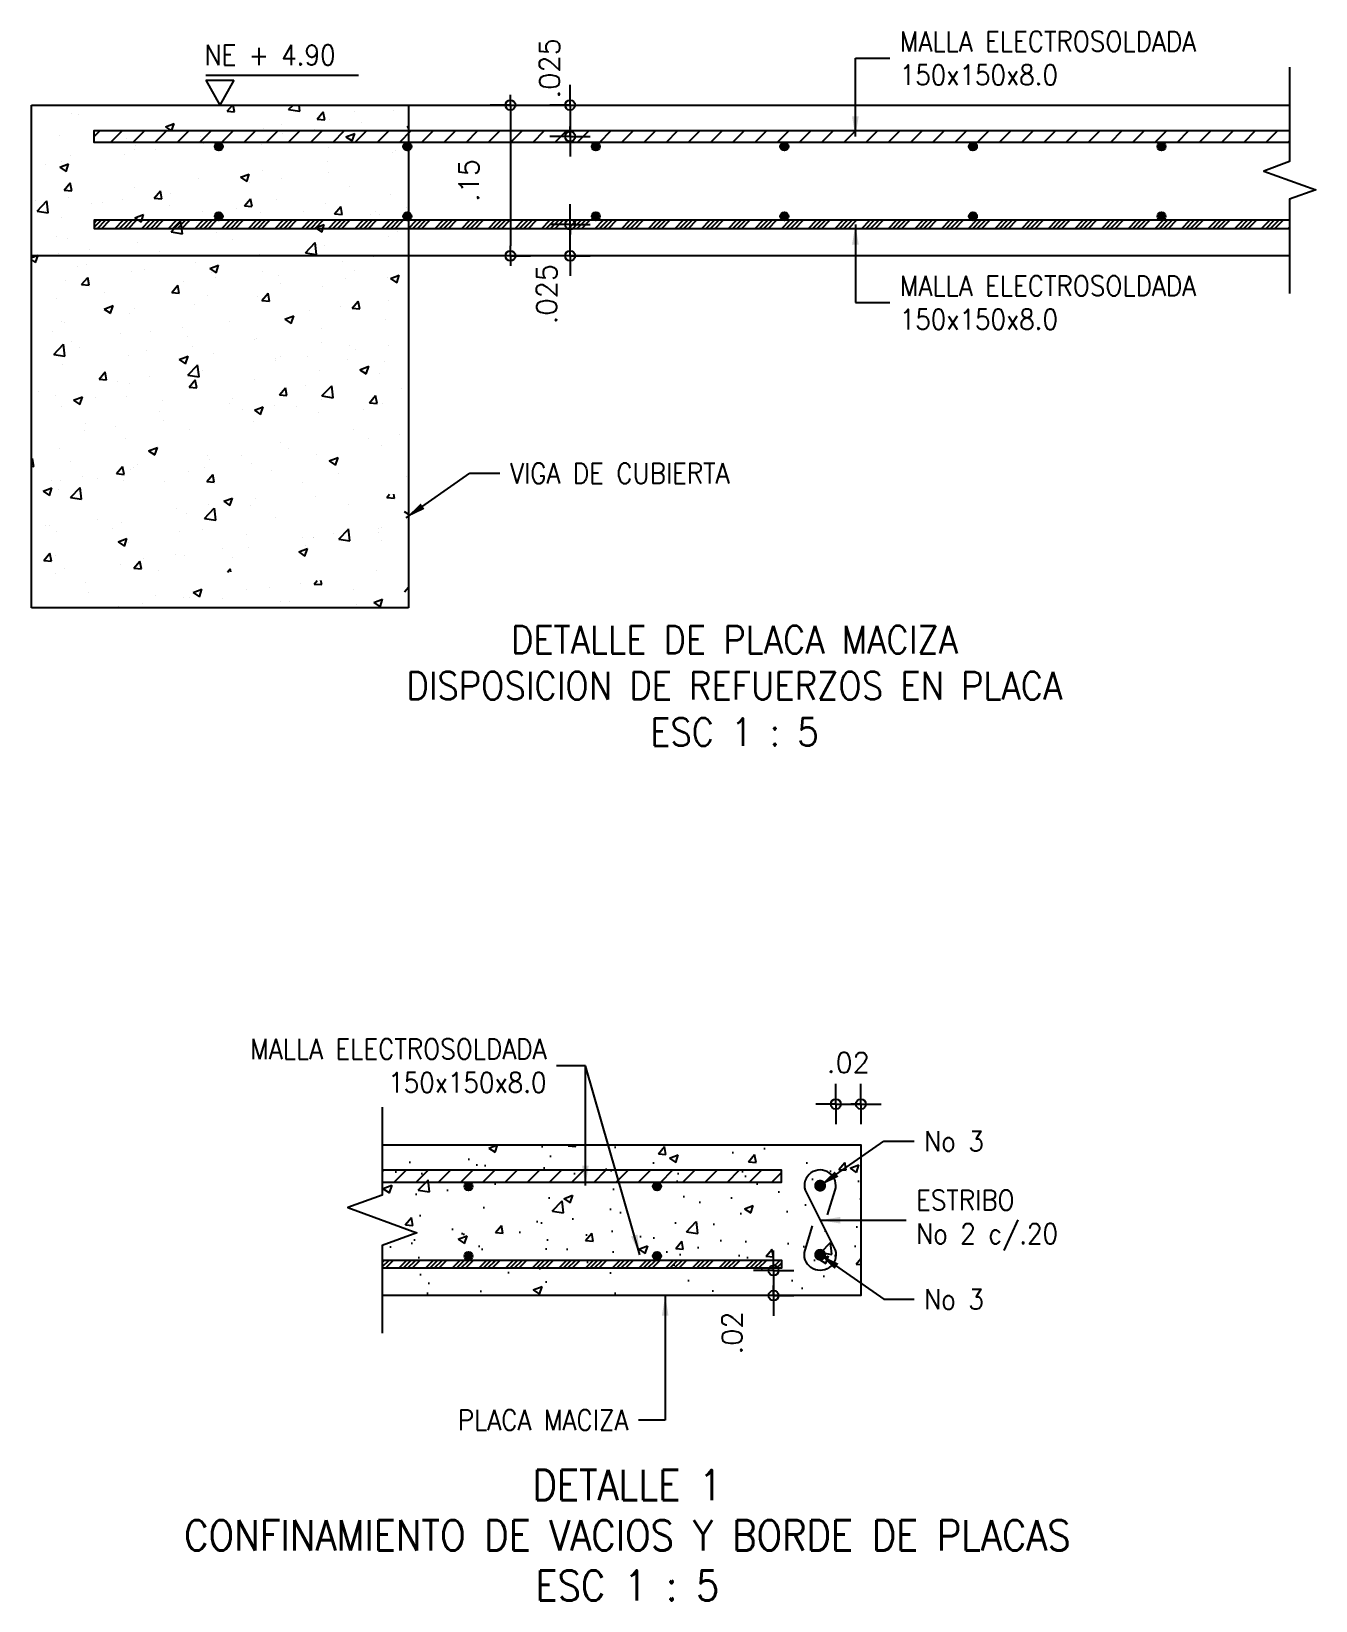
# Model space of a CAD drawing. Header units: feet. Extents: x -398 to 164, y -304 to 319.
# Drawn here: x -241.767 to -240.746, y -159.073 to -157.825 of the extents above; entities that cross this region are included whole.
import ezdxf

# ---------------------------------------------------------------- set-up
doc = ezdxf.new("R2010")
doc.units = ezdxf.units.FT
doc.header["$MEASUREMENT"] = 0
doc.layers.get('DEFPOINTS').update_dxf_attribs({"lineweight": 0})
for name, color, linetype in [('ACERO-2', 11, 'Continuous'), ('ACERO-3', 4, 'Continuous'), ('ACERO-4', 2, 'Continuous'), ('DIM', 7, 'Continuous'), ('ESTR', 7, 'Continuous'), ('FLECHAS', 7, 'Continuous'), ('HATCH', 9, 'Continuous'), ('PLACA', 3, 'Continuous'), ('PROV', 4, 'Continuous'), ('TEXTO', 7, 'Continuous')]:
    doc.layers.add(name, color=color, linetype=linetype)
doc.layers.add('TX', color=60, linetype='Continuous', lineweight=0)
doc.styles.add('D010N', font='romans.shx', dxfattribs={"height": 0.016})
doc.styles.add('ROMANS', font='romans.shx', dxfattribs={"width": 0.9})
doc.styles.add('SETEYCO', font='ROMANS.shx', dxfattribs={"width": 0.9, "height": 0.24})
doc.dimstyles.new('D010', dxfattribs={"dimtxt": 0.15, "dimasz": 0.008, "dimexe": 0, "dimexo": 0, "dimgap": 0.025, "dimtad": 1, "dimzin": 4, "dimdsep": 46, "dimtxsty": 'D010N', "dimblk1": 'DIMBLK', "dimblk2": 'DIMBLK', "dimsah": 1, "dimcen": 0.09, "dimse1": 1, "dimse2": 1, "dimclrd": 9, "dimclre": 256, "dimclrt": 256, "dimadec": 0, "dimazin": 0, "dimtfac": 6, "dimtix": 1, "dimtmove": 2, "dimatfit": 3, "dimfxl": 1, "dimtvp": 0.466667, "dimtolj": 1, "dimtzin": 4, "dimarcsym": 0})
doc.dimstyles.new('D010$7', dxfattribs={"dimtxt": 0.016, "dimasz": 0.016, "dimexe": 0, "dimexo": 0, "dimgap": 0.025, "dimtad": 1, "dimzin": 4, "dimdsep": 46, "dimtxsty": 'D010N', "dimblk1": 'DIMBLK', "dimblk2": 'DIMBLK', "dimsah": 1, "dimcen": 0.09, "dimse1": 1, "dimse2": 1, "dimclrd": 9, "dimclre": 256, "dimclrt": 256, "dimadec": 0, "dimazin": 0, "dimtfac": 6, "dimtix": 1, "dimtmove": 2, "dimatfit": 3, "dimfxl": 1, "dimtvp": 0.466667, "dimtolj": 1, "dimtzin": 4, "dimarcsym": 0})

# ---------------------------------------------------------------- blocks, each defined once
blk = doc.blocks.new('DIMBLK')
for q in [(0, 2.003), (0, -2.003), (-1, 0), (1, 0)]:
    blk.add_line((0, 0), q)
blk.add_circle((0, 0), 0.5)
blk = doc.blocks.new('*D224')
at = {"layer": 'DEFPOINTS', "color": 0, "transparency": 16777216}
for p in [(-241.4673, -157.8833), (-241.7173, -157.9083), (-241.3387, -157.9083)]:
    blk.add_point(p, dxfattribs=at)
at = {"layer": 'DIM', "color": 9, "lineweight": -2, "transparency": 16777216}
for p, q in [((-241.3387, -157.8753), (-241.3387, -157.8673)), ((-241.3387, -157.8833), (-241.3387, -157.9083)), ((-241.3387, -157.9163), (-241.3387, -157.9243))]:
    blk.add_line(p, q, dxfattribs=at)
at = {"layer": 'DIM', "color": 9, "lineweight": -2, "transparency": 16777216, "xscale": 0.008, "yscale": 0.008, "zscale": 0.008}
for p, rotation in [((-241.3387, -157.8833), 270), ((-241.3387, -157.9083), 90)]:
    blk.add_blockref('DIMBLK', p, dxfattribs=dict(at, rotation=rotation))
at = {"layer": 'DIM', "transparency": 16777216, "insert": (-241.355, -157.8541), "char_height": 0.016, "attachment_point": 5, "rotation": 90, "style": 'D010N'}
blk.add_mtext('\\A1;.025', dxfattribs=at)
blk = doc.blocks.new('*D225')
at = {"layer": 'DEFPOINTS', "color": 0, "transparency": 16777216}
for p in [(-241.7173, -157.9783), (-241.3387, -157.9783), (-241.7173, -158.0033)]:
    blk.add_point(p, dxfattribs=at)
at = {"layer": 'DIM', "color": 9, "lineweight": -2, "transparency": 16777216}
for p, q in [((-241.3387, -157.9703), (-241.3387, -157.9623)), ((-241.3387, -158.0033), (-241.3387, -157.9783)), ((-241.3387, -158.0113), (-241.3387, -158.0193))]:
    blk.add_line(p, q, dxfattribs=at)
at = {"layer": 'DIM', "color": 9, "lineweight": -2, "transparency": 16777216, "xscale": 0.008, "yscale": 0.008, "zscale": 0.008}
for p, rotation in [((-241.3387, -157.9783), 270), ((-241.3387, -158.0033), 90)]:
    blk.add_blockref('DIMBLK', p, dxfattribs=dict(at, rotation=rotation))
at = {"layer": 'DIM', "transparency": 16777216, "insert": (-241.3573, -158.0337), "char_height": 0.016, "attachment_point": 5, "rotation": 90, "style": 'D010N'}
blk.add_mtext('\\A1;.025', dxfattribs=at)
blk = doc.blocks.new('*D226')
at = {"layer": 'DEFPOINTS', "color": 0, "transparency": 16777216}
for p in [(-241.3387, -157.8833), (-241.3862, -158.0033), (-241.3387, -158.0033)]:
    blk.add_point(p, dxfattribs=at)
at = {"layer": 'DIM', "color": 9, "lineweight": -2, "transparency": 16777216}
blk.add_line((-241.3862, -157.8913), (-241.3862, -157.9953), dxfattribs=at)
at = {"layer": 'DIM', "color": 9, "lineweight": -2, "transparency": 16777216, "xscale": 0.008, "yscale": 0.008, "zscale": 0.008}
for p, rotation in [((-241.3862, -157.8833), 90), ((-241.3862, -158.0033), 270)]:
    blk.add_blockref('DIMBLK', p, dxfattribs=dict(at, rotation=rotation))
at = {"layer": 'DIM', "transparency": 16777216, "insert": (-241.4192, -157.9433), "char_height": 0.016, "attachment_point": 5, "rotation": 90, "style": 'D010N'}
blk.add_mtext('\\A1;.15', dxfattribs=at)
blk = doc.blocks.new('*D227')
at = {"layer": 'DEFPOINTS', "color": 0, "transparency": 16777216}
for p in [(-241.1398, -158.8106), (-241.1768, -158.8306), (-241.1398, -158.8306)]:
    blk.add_point(p, dxfattribs=at)
at = {"layer": 'DIM', "color": 9, "lineweight": -2, "transparency": 16777216}
for p, q in [((-241.1768, -158.8026), (-241.1768, -158.7946)), ((-241.1768, -158.8106), (-241.1768, -158.8306)), ((-241.1768, -158.8386), (-241.1768, -158.8466))]:
    blk.add_line(p, q, dxfattribs=at)
at = {"layer": 'DIM', "color": 9, "lineweight": -2, "transparency": 16777216, "xscale": 0.008, "yscale": 0.008, "zscale": 0.008}
for p, rotation in [((-241.1768, -158.8106), 270), ((-241.1768, -158.8306), 90)]:
    blk.add_blockref('DIMBLK', p, dxfattribs=dict(at, rotation=rotation))
at = {"layer": 'DIM', "transparency": 16777216, "insert": (-241.2098, -158.8603), "char_height": 0.016, "attachment_point": 5, "rotation": 90, "style": 'D010N'}
blk.add_mtext('\\A1;.02', dxfattribs=at)
blk = doc.blocks.new('*D228')
at = {"layer": 'DEFPOINTS', "color": 0, "transparency": 16777216}
for p in [(-241.1073, -158.6782), (-241.1273, -158.7431), (-241.1073, -158.7431)]:
    blk.add_point(p, dxfattribs=at)
at = {"layer": 'DIM', "color": 9, "lineweight": -2, "transparency": 16777216}
for p, q in [((-241.1353, -158.6782), (-241.1433, -158.6782)), ((-241.1273, -158.6782), (-241.1073, -158.6782)), ((-241.0993, -158.6782), (-241.0913, -158.6782))]:
    blk.add_line(p, q, dxfattribs=at)
at = {"layer": 'DIM', "color": 9, "lineweight": -2, "transparency": 16777216, "xscale": 0.008, "yscale": 0.008, "zscale": 0.008}
blk.add_blockref('DIMBLK', (-241.1273, -158.6782), dxfattribs=at)
at = {"layer": 'DIM', "color": 9, "lineweight": -2, "transparency": 16777216, "xscale": 0.008, "yscale": 0.008, "zscale": 0.008, "rotation": 180}
blk.add_blockref('DIMBLK', (-241.1073, -158.6782), dxfattribs=at)
at = {"layer": 'DIM', "transparency": 16777216, "insert": (-241.1173, -158.6452), "char_height": 0.016, "attachment_point": 5, "style": 'D010N'}
blk.add_mtext('\\A1;.02', dxfattribs=at)
blk = doc.blocks.new('nivel100')
at = {"layer": 'TEXTO'}
for p, q in [((-0.113, 0.238), (1.102, 0.238)), ((-0.113, 0.199), (0.112, 0.199)), ((-0.113, 0.199), (0, 0)), ((0.112, 0.199), (0, 0))]:
    blk.add_line(p, q, dxfattribs=at)
at = {"layer": 'TEXTO', "style": 'ROMANS', "width": 0.9}
blk.add_attdef('NE+0.00', (-0.123, 0.318), '', height=0.16, dxfattribs=at)

msp = doc.modelspace()

# ---------------------------------------------------------------- hatches: boundary and pattern name
at = {"layer": 'ACERO-3'}
h = msp.add_hatch(color=256, dxfattribs=at)
edge = h.paths.add_edge_path()
edge.add_arc((-241.6182, -157.9163), 0.00325, 0, 360)
h = msp.add_hatch(color=256, dxfattribs=at)
edge = h.paths.add_edge_path()
edge.add_arc((-241.4682, -157.9163), 0.00325, 0, 360)
h = msp.add_hatch(color=256, dxfattribs=at)
edge = h.paths.add_edge_path()
edge.add_arc((-241.3182, -157.9163), 0.00325, 0, 360)
h = msp.add_hatch(color=256, dxfattribs=at)
edge = h.paths.add_edge_path()
edge.add_arc((-241.1682, -157.9163), 0.00325, 0, 360)
h = msp.add_hatch(color=256, dxfattribs=at)
edge = h.paths.add_edge_path()
edge.add_arc((-241.0182, -157.9163), 0.00325, 0, 360)
h = msp.add_hatch(color=256, dxfattribs=at)
edge = h.paths.add_edge_path()
edge.add_arc((-240.8682, -157.9163), 0.00325, 0, 360)
h = msp.add_hatch(color=256, dxfattribs=at)
edge = h.paths.add_edge_path()
edge.add_arc((-241.6182, -157.9718), 0.00325, 0, 360)
h = msp.add_hatch(color=256, dxfattribs=at)
edge = h.paths.add_edge_path()
edge.add_arc((-241.4682, -157.9718), 0.00325, 0, 360)
h = msp.add_hatch(color=256, dxfattribs=at)
edge = h.paths.add_edge_path()
edge.add_arc((-241.3182, -157.9718), 0.00325, 0, 360)
h = msp.add_hatch(color=256, dxfattribs=at)
edge = h.paths.add_edge_path()
edge.add_arc((-241.1682, -157.9718), 0.00325, 0, 360)
h = msp.add_hatch(color=256, dxfattribs=at)
edge = h.paths.add_edge_path()
edge.add_arc((-241.0182, -157.9718), 0.00325, 0, 360)
h = msp.add_hatch(color=256, dxfattribs=at)
edge = h.paths.add_edge_path()
edge.add_arc((-240.8682, -157.9718), 0.00325, 0, 360)
h = msp.add_hatch(color=256, dxfattribs=at)
edge = h.paths.add_edge_path()
edge.add_arc((-241.4195, -158.7436), 0.00325, 180, 540, ccw=False)
h = msp.add_hatch(color=256, dxfattribs=at)
edge = h.paths.add_edge_path()
edge.add_arc((-241.2695, -158.7436), 0.00325, 0, 360)
h = msp.add_hatch(color=256, dxfattribs=at)
edge = h.paths.add_edge_path()
edge.add_arc((-241.4195, -158.7991), 0.00325, 180, 540, ccw=False)
h = msp.add_hatch(color=256, dxfattribs=at)
edge = h.paths.add_edge_path()
edge.add_arc((-241.2695, -158.7991), 0.00325, 180, 540, ccw=False)
at = {"layer": 'HATCH'}
h = msp.add_hatch(dxfattribs=at)
h.set_pattern_fill('ANSI31', color=256, scale=0.1, style=0)
h.set_pattern_definition([(45, (-38.48464, -255.567253), (-0.00883883476, 0.00883883476), [])])
h.paths.add_polyline_path([(-240.7662, -157.913), (-240.7662, -157.9035), (-241.7173, -157.9035), (-241.7173, -157.913)])
h = msp.add_hatch(dxfattribs=at)
h.set_pattern_fill('ANSI34', color=256, scale=0.02, style=0)
h.set_pattern_definition([(45, (-2717.5184, -490.035346), (-0.01060660172, 0.01060660172), []), (45, (-2717.514864, -490.035346), (-0.01060660172, 0.01060660172), []), (45, (-2717.511329, -490.035346), (-0.01060660172, 0.01060660172), []), (45, (-2717.507793, -490.035346), (-0.01060660172, 0.01060660172), [])])
h.paths.add_polyline_path([(-240.7662, -157.9815), (-240.7662, -157.975), (-241.7173, -157.975), (-241.7173, -157.9815)])
h = msp.add_hatch(dxfattribs=at)
h.set_pattern_fill('AR-CONC', color=256, scale=0.01, style=0)
h.set_pattern_definition([(50, (-0.14486, 0.093445), (0.071726018, -0.006275213), [0.0075, -0.0825]), (355, (-0.14486, 0.093445), (-0.013875133, 0.075219213), [0.006, -0.066]), (100.451444, (-0.138886, 0.09292), (0.057850885, 0.068943999), [0.00637402, -0.070114211]), (46.1842, (-0.14486, 0.113445), (0.106724133, -0.016551928), [0.01125, -0.12375]), (96.635635, (-0.13597, 0.11207), (0.093466195, 0.09741186), [0.009561034, -0.105171376]), (351.184164, (-0.14486, 0.11345), (0.093466195, 0.09741186), [0.009, -0.099]), (21, (-0.13486, 0.108445), (0.059690705, -0.040261889), [0.0075, -0.0825]), (326, (-0.13486, 0.108445), (0.024331533, 0.072515005), [0.006, -0.066]), (71.451445, (-0.12989, 0.10509), (0.084022238, 0.032253115), [0.006374019, -0.070114211]), (37.5, (-0.144863, 0.093445), (0.0012159855, 0.0332893854), [0, -0.0652, 0, -0.067, 0, -0.06625]), (7.5, (-0.144863, 0.093445), (0.0263069537, 0.039441171), [0, -0.0382, 0, -0.0637, 0, -0.02525]), (327.5, (-0.167163, 0.093445), (0.0533822436, -0.0022554872), [0, -0.025, 0, -0.078, 0, -0.1035]), (317.5, (-0.177163, 0.093445), (0.058318617, 0.010010498), [0, -0.0325, 0, -0.0518, 0, -0.0735])])
h.paths.add_polyline_path([(-241.1073, -158.7106), (-241.4881, -158.7106), (-241.4881, -158.7431), (-241.4669, -158.7431, -1), (-241.4629, -158.7431), (-241.3669, -158.7431, -1), (-241.3629, -158.7431), (-241.2669, -158.7431, -1), (-241.2629, -158.7431, -1), (-241.2669, -158.7431), (-241.3629, -158.7431, -1), (-241.3669, -158.7431), (-241.4629, -158.7431, -1), (-241.4669, -158.7431), (-241.4881, -158.7431), (-241.4881, -158.7506), (-241.5156, -158.7606), (-241.4607, -158.7806), (-241.4881, -158.7906), (-241.4881, -158.7981), (-241.4669, -158.7981, -1), (-241.4629, -158.7981), (-241.3669, -158.7981, -1), (-241.3629, -158.7981), (-241.2669, -158.7981, -1), (-241.2629, -158.7981, -1), (-241.2669, -158.7981), (-241.3629, -158.7981, -1), (-241.3669, -158.7981), (-241.4629, -158.7981, -1), (-241.4669, -158.7981), (-241.4881, -158.7981), (-241.4881, -158.8306), (-241.1073, -158.8306)])
h.paths.add_polyline_path([(-241.1421, -158.7431, -1), (-241.1374, -158.7431, -1)], flags=16)
h.paths.add_polyline_path([(-241.1374, -158.7981, -1), (-241.1421, -158.7981, -1)], flags=16)
h.paths.add_polyline_path([(-241.2582, -158.791), (-241.2582, -158.7502), (-241.2342, -158.7502), (-241.2342, -158.791)], flags=24)
h = msp.add_hatch(dxfattribs=at)
h.set_pattern_fill('ANSI31', color=256, scale=0.1, style=0)
h.set_pattern_definition([(45, (-39.743981, -256.394573), (-0.00883883476, 0.00883883476), [])])
h.paths.add_polyline_path([(-241.4881, -158.7308), (-241.4881, -158.7403), (-241.1705, -158.7403), (-241.1705, -158.7308)])
h = msp.add_hatch(dxfattribs=at)
h.set_pattern_fill('ANSI34', color=256, scale=0.02, style=0)
h.set_pattern_definition([(45, (-2718.77774, -490.862666), (-0.01060660172, 0.01060660172), []), (45, (-2718.774205, -490.862666), (-0.01060660172, 0.01060660172), []), (45, (-2718.77067, -490.862666), (-0.01060660172, 0.01060660172), []), (45, (-2718.767134, -490.862666), (-0.01060660172, 0.01060660172), [])])
h.paths.add_polyline_path([(-241.4881, -158.8023), (-241.4881, -158.8088), (-241.1705, -158.8088), (-241.1705, -158.8023)])

# ---------------------------------------------------------------- linework, layer by layer
at = {"layer": 'ACERO-2'}
msp.add_lwpolyline([(-241.1338, -158.7662), (-241.1278, -158.7468, 1.354006), (-241.1517, -158.7468), (-241.1278, -158.7944, -1.354006), (-241.1517, -158.7944), (-241.1457, -158.775)], format="xyb", dxfattribs=at)
at = {"layer": 'ACERO-3'}
for points in [[(-240.7662, -157.975), (-241.7173, -157.975), (-241.7173, -157.9815), (-240.7662, -157.9815)], [(-241.4881, -158.8023), (-241.1705, -158.8023), (-241.1705, -158.8088), (-241.4881, -158.8088)]]:
    msp.add_lwpolyline(points, dxfattribs=at)
for centre in [(-241.6182, -157.9163), (-241.4682, -157.9163), (-241.3182, -157.9163), (-241.1682, -157.9163), (-241.0182, -157.9163), (-240.8682, -157.9163), (-241.6182, -157.9718), (-241.4682, -157.9718), (-241.3182, -157.9718), (-241.1682, -157.9718), (-241.0182, -157.9718), (-240.8682, -157.9718), (-241.4195, -158.7436), (-241.2695, -158.7436), (-241.4195, -158.7991), (-241.2695, -158.7991)]:
    msp.add_circle(centre, 0.00325, dxfattribs=at)
at = {"layer": 'ACERO-4'}
for points in [[(-240.7662, -157.913), (-241.7173, -157.913), (-241.7173, -157.9035), (-240.7662, -157.9035)], [(-241.4881, -158.7403), (-241.1705, -158.7403), (-241.1705, -158.7308), (-241.4881, -158.7308)]]:
    msp.add_lwpolyline(points, dxfattribs=at)
at = {"layer": 'ESTR', "const_width": 0.00477}
for points in [[(-241.1421, -158.7431, 1), (-241.1374, -158.7431, 1)], [(-241.1421, -158.7981, 1), (-241.1374, -158.7981, 1)]]:
    msp.add_lwpolyline(points, format="xyb", close=True, dxfattribs=at)
at = {"layer": 'HATCH'}
for p, q in [((-241.735, -157.8899), (-241.735, -157.8899)), ((-241.7301, -157.8912), (-241.7301, -157.8912)), ((-241.7233, -157.8835), (-241.7233, -157.8835)), ((-241.6116, -157.8883), (-241.6074, -157.8833)), ((-241.6116, -157.8883), (-241.6056, -157.8888)), ((-241.6056, -157.8888), (-241.6067, -157.8833)), ((-241.5626, -157.8869), (-241.5591, -157.8833)), ((-241.5626, -157.8869), (-241.5537, -157.8883)), ((-241.5537, -157.8883), (-241.5543, -157.8833)), ((-241.5399, -157.8946), (-241.5351, -157.8888)), ((-241.5339, -157.8951), (-241.5351, -157.8888)), ((-241.5101, -157.8885), (-241.5101, -157.8885)), ((-241.4791, -157.8877), (-241.4791, -157.8877)), ((-241.6607, -157.9006), (-241.6537, -157.8979)), ((-241.6607, -157.9006), (-241.6557, -157.9039)), ((-241.6557, -157.9039), (-241.6537, -157.8979)), ((-241.5824, -157.9023), (-241.5824, -157.9023)), ((-241.5684, -157.8985), (-241.5684, -157.8985)), ((-241.5672, -157.9057), (-241.5672, -157.9057)), ((-241.5422, -157.9024), (-241.5422, -157.9024)), ((-241.5399, -157.8946), (-241.5339, -157.8951)), ((-241.5305, -157.8948), (-241.5305, -157.8948)), ((-241.517, -157.9086), (-241.51, -157.9059)), ((-241.512, -157.9119), (-241.5099, -157.9059)), ((-241.5043, -157.8975), (-241.5043, -157.8975)), ((-241.4682, -157.9009), (-241.4673, -157.8998)), ((-241.4682, -157.9009), (-241.4673, -157.9009)), ((-241.7447, -157.9079), (-241.7447, -157.9079)), ((-241.6913, -157.9101), (-241.6913, -157.9101)), ((-241.6851, -157.9185), (-241.6851, -157.9185)), ((-241.6843, -157.9157), (-241.6843, -157.9157)), ((-241.6682, -157.919), (-241.6682, -157.919)), ((-241.6379, -157.9124), (-241.6379, -157.9124)), ((-241.6329, -157.9087), (-241.6329, -157.9087)), ((-241.6303, -157.914), (-241.6303, -157.914)), ((-241.6268, -157.9085), (-241.6268, -157.9085)), ((-241.5845, -157.9146), (-241.5845, -157.9146)), ((-241.5311, -157.9169), (-241.5311, -157.9169)), ((-241.517, -157.9086), (-241.512, -157.9119)), ((-241.4777, -157.9191), (-241.4777, -157.9191)), ((-241.7564, -157.9306), (-241.7564, -157.9306)), ((-241.7447, -157.9328), (-241.7377, -157.9301)), ((-241.7434, -157.9285), (-241.7434, -157.9285)), ((-241.7397, -157.9362), (-241.7377, -157.9301)), ((-241.7362, -157.9232), (-241.7362, -157.9232)), ((-241.6933, -157.9223), (-241.6933, -157.9223)), ((-241.5317, -157.9281), (-241.5317, -157.9281)), ((-241.4803, -157.921), (-241.4803, -157.921)), ((-241.4674, -157.9286), (-241.4674, -157.9286)), ((-241.7447, -157.9328), (-241.7397, -157.9362)), ((-241.6341, -157.942), (-241.6341, -157.942)), ((-241.601, -157.9408), (-241.594, -157.9382)), ((-241.601, -157.9408), (-241.596, -157.9442)), ((-241.596, -157.9442), (-241.594, -157.9382)), ((-241.5836, -157.9356), (-241.5836, -157.9356)), ((-241.5685, -157.9419), (-241.5685, -157.9419)), ((-241.5306, -157.9369), (-241.5306, -157.9369)), ((-241.7412, -157.951), (-241.7364, -157.9452)), ((-241.7412, -157.951), (-241.7352, -157.9515)), ((-241.7374, -157.9565), (-241.7374, -157.9565)), ((-241.7352, -157.9515), (-241.7364, -157.9452)), ((-241.6855, -157.949), (-241.6855, -157.949)), ((-241.6695, -157.9573), (-241.6646, -157.9515)), ((-241.6635, -157.9578), (-241.6646, -157.9515)), ((-241.6567, -157.9535), (-241.6567, -157.9535)), ((-241.5935, -157.9452), (-241.5935, -157.9452)), ((-241.5142, -157.9482), (-241.5142, -157.9482)), ((-241.4815, -157.9543), (-241.4815, -157.9543)), ((-241.7641, -157.959), (-241.7641, -157.959)), ((-241.7628, -157.9678), (-241.755, -157.9596)), ((-241.7628, -157.9677), (-241.7539, -157.9691)), ((-241.7539, -157.9691), (-241.755, -157.9596)), ((-241.7196, -157.9618), (-241.7196, -157.9618)), ((-241.7107, -157.9612), (-241.7107, -157.9612)), ((-241.6945, -157.9585), (-241.6945, -157.9585)), ((-241.6695, -157.9573), (-241.6635, -157.9578)), ((-241.6574, -157.9635), (-241.6574, -157.9635)), ((-241.6309, -157.9682), (-241.6309, -157.9682)), ((-241.604, -157.9657), (-241.604, -157.9657)), ((-241.5977, -157.9635), (-241.5929, -157.9578)), ((-241.5977, -157.9635), (-241.5918, -157.964)), ((-241.5917, -157.964), (-241.5929, -157.9578)), ((-241.5848, -157.9689), (-241.5848, -157.9689)), ((-241.5726, -157.9582), (-241.5726, -157.9582)), ((-241.5506, -157.968), (-241.5506, -157.968)), ((-241.5329, -157.9614), (-241.5329, -157.9614)), ((-241.526, -157.9698), (-241.5212, -157.9641)), ((-241.52, -157.9703), (-241.5212, -157.9641)), ((-241.4937, -157.968), (-241.4937, -157.968)), ((-241.4687, -157.9647), (-241.4687, -157.9647)), ((-241.743, -157.9724), (-241.743, -157.9724)), ((-241.6897, -157.9746), (-241.6897, -157.9746)), ((-241.6892, -157.9782), (-241.6892, -157.9782)), ((-241.685, -157.9731), (-241.678, -157.9704)), ((-241.685, -157.9731), (-241.68, -157.9765)), ((-241.68, -157.9765), (-241.678, -157.9704)), ((-241.6561, -157.9843), (-241.6483, -157.9762)), ((-241.6471, -157.9857), (-241.6483, -157.9762)), ((-241.6363, -157.9769), (-241.6363, -157.9769)), ((-241.6353, -157.9753), (-241.6353, -157.9753)), ((-241.5948, -157.9813), (-241.5948, -157.9813)), ((-241.5829, -157.9792), (-241.5829, -157.9792)), ((-241.5569, -157.9763), (-241.5569, -157.9763)), ((-241.5486, -157.9801), (-241.5486, -157.9801)), ((-241.5413, -157.9811), (-241.5343, -157.9784)), ((-241.5413, -157.9811), (-241.5363, -157.9845)), ((-241.5363, -157.9845), (-241.5343, -157.9784)), ((-241.5295, -157.9814), (-241.5295, -157.9814)), ((-241.526, -157.9698), (-241.52, -157.9703)), ((-241.4972, -157.9702), (-241.4972, -157.9702)), ((-241.4903, -157.9701), (-241.4903, -157.9701)), ((-241.7475, -157.9882), (-241.7475, -157.9882)), ((-241.7386, -157.9898), (-241.7386, -157.9898)), ((-241.6867, -157.9823), (-241.6867, -157.9823)), ((-241.683, -157.9929), (-241.683, -157.9929)), ((-241.656, -157.9843), (-241.6471, -157.9857)), ((-241.6198, -157.9846), (-241.6198, -157.9846)), ((-241.6069, -157.9901), (-241.6069, -157.9901)), ((-241.5493, -158.0009), (-241.5416, -157.9927)), ((-241.5404, -158.0022), (-241.5415, -157.9927)), ((-241.4828, -157.9876), (-241.4828, -157.9876)), ((-241.4761, -157.9837), (-241.4761, -157.9837)), ((-241.7673, -158.0047), (-241.762, -158.0027)), ((-241.7673, -158.0065), (-241.764, -158.0087)), ((-241.764, -158.0087), (-241.762, -158.0027)), ((-241.7459, -158.0012), (-241.7459, -158.0012)), ((-241.7208, -157.9979), (-241.7208, -157.9979)), ((-241.6652, -158.0002), (-241.6652, -158.0002)), ((-241.586, -158.0022), (-241.586, -158.0022)), ((-241.5493, -158.0008), (-241.5404, -158.0022)), ((-241.5341, -157.9947), (-241.5341, -157.9947)), ((-241.495, -158.0042), (-241.495, -158.0042)), ((-241.7306, -158.012), (-241.7306, -158.012)), ((-241.7236, -158.0102), (-241.7236, -158.0102)), ((-241.6879, -158.0156), (-241.6879, -158.0156)), ((-241.6773, -158.0143), (-241.6773, -158.0143)), ((-241.6366, -158.0086), (-241.6366, -158.0086)), ((-241.6253, -158.0134), (-241.6183, -158.0107)), ((-241.6253, -158.0134), (-241.6203, -158.0167)), ((-241.6239, -158.0166), (-241.6239, -158.0166)), ((-241.6203, -158.0167), (-241.6183, -158.0107)), ((-241.5832, -158.0158), (-241.5832, -158.0158)), ((-241.5705, -158.0188), (-241.5705, -158.0188)), ((-241.5201, -158.0075), (-241.5201, -158.0075)), ((-241.5104, -158.0151), (-241.5104, -158.0151)), ((-241.4816, -158.0214), (-241.4746, -158.0187)), ((-241.4766, -158.0247), (-241.4746, -158.0187)), ((-241.7398, -158.0231), (-241.7398, -158.0231)), ((-241.7273, -158.0262), (-241.7225, -158.0204)), ((-241.7273, -158.0262), (-241.7213, -158.0267)), ((-241.7213, -158.0267), (-241.7225, -158.0204)), ((-241.6556, -158.0325), (-241.6508, -158.0267)), ((-241.6496, -158.033), (-241.6508, -158.0267)), ((-241.6461, -158.0241), (-241.6461, -158.0241)), ((-241.6211, -158.0208), (-241.6211, -158.0208)), ((-241.5687, -158.0251), (-241.5687, -158.0251)), ((-241.5353, -158.0279), (-241.5353, -158.0279)), ((-241.5171, -158.0211), (-241.5171, -158.0211)), ((-241.484, -158.0209), (-241.484, -158.0209)), ((-241.4816, -158.0214), (-241.4766, -158.0247)), ((-241.7471, -158.0374), (-241.7471, -158.0374)), ((-241.7093, -158.0324), (-241.7093, -158.0324)), ((-241.7093, -158.0456), (-241.7023, -158.0429)), ((-241.7044, -158.049), (-241.7023, -158.0429)), ((-241.6556, -158.0325), (-241.6496, -158.033)), ((-241.6378, -158.0418), (-241.6378, -158.0418)), ((-241.6271, -158.0351), (-241.6271, -158.0351)), ((-241.5873, -158.0354), (-241.5873, -158.0354)), ((-241.5839, -158.0387), (-241.579, -158.033)), ((-241.5839, -158.0387), (-241.5779, -158.0393)), ((-241.5779, -158.0393), (-241.579, -158.033)), ((-241.5213, -158.0436), (-241.5213, -158.0436)), ((-241.5121, -158.045), (-241.5073, -158.0393)), ((-241.5061, -158.0455), (-241.5073, -158.0393)), ((-241.4835, -158.0386), (-241.4835, -158.0386)), ((-241.7437, -158.0552), (-241.7437, -158.0552)), ((-241.7411, -158.0564), (-241.7411, -158.0564)), ((-241.7093, -158.0456), (-241.7044, -158.049)), ((-241.6891, -158.0489), (-241.6891, -158.0489)), ((-241.6854, -158.0452), (-241.6854, -158.0452)), ((-241.6095, -158.0552), (-241.6095, -158.0552)), ((-241.5656, -158.0536), (-241.5586, -158.0509)), ((-241.5656, -158.0536), (-241.5606, -158.057)), ((-241.5606, -158.057), (-241.5586, -158.0509)), ((-241.5464, -158.0469), (-241.5464, -158.0469)), ((-241.5121, -158.045), (-241.5061, -158.0455)), ((-241.4852, -158.0542), (-241.4852, -158.0542)), ((-241.7501, -158.0631), (-241.7501, -158.0631)), ((-241.6967, -158.0654), (-241.6967, -158.0654)), ((-241.6724, -158.0635), (-241.6724, -158.0635)), ((-241.6474, -158.0602), (-241.6474, -158.0602)), ((-241.6433, -158.0677), (-241.6433, -158.0677)), ((-241.5885, -158.0687), (-241.5885, -158.0687)), ((-241.5365, -158.0612), (-241.5365, -158.0612)), ((-241.7495, -158.0817), (-241.7417, -158.0736)), ((-241.7495, -158.0817), (-241.7406, -158.0831)), ((-241.7406, -158.0831), (-241.7417, -158.0736)), ((-241.7356, -158.0718), (-241.7356, -158.0718)), ((-241.729, -158.0766), (-241.729, -158.0766)), ((-241.6756, -158.0788), (-241.6756, -158.0788)), ((-241.639, -158.0751), (-241.639, -158.0751)), ((-241.6223, -158.0811), (-241.6223, -158.0811)), ((-241.59, -158.0699), (-241.59, -158.0699)), ((-241.5366, -158.0722), (-241.5366, -158.0722)), ((-241.5145, -158.0748), (-241.5145, -158.0748)), ((-241.5098, -158.0781), (-241.5098, -158.0781)), ((-241.4832, -158.0744), (-241.4832, -158.0744)), ((-241.7423, -158.0897), (-241.7423, -158.0897)), ((-241.6903, -158.0822), (-241.6903, -158.0822)), ((-241.6496, -158.0859), (-241.6426, -158.0832)), ((-241.6496, -158.0859), (-241.6447, -158.0892)), ((-241.6447, -158.0892), (-241.6426, -158.0832)), ((-241.6428, -158.0983), (-241.635, -158.0902)), ((-241.6339, -158.0996), (-241.635, -158.0901)), ((-241.5729, -158.0848), (-241.5729, -158.0848)), ((-241.5727, -158.0863), (-241.5727, -158.0863)), ((-241.5689, -158.0833), (-241.5689, -158.0833)), ((-241.5476, -158.083), (-241.5476, -158.083)), ((-241.5155, -158.0856), (-241.5155, -158.0856)), ((-241.5059, -158.0939), (-241.4989, -158.0912)), ((-241.5059, -158.0939), (-241.501, -158.0972)), ((-241.5009, -158.0972), (-241.4989, -158.0912)), ((-241.4864, -158.0875), (-241.4864, -158.0875)), ((-241.7134, -158.1014), (-241.7086, -158.0957)), ((-241.7134, -158.1014), (-241.7075, -158.1019)), ((-241.7075, -158.1019), (-241.7086, -158.0957)), ((-241.6987, -158.1029), (-241.6987, -158.1029)), ((-241.6895, -158.1048), (-241.6895, -158.1048)), ((-241.6737, -158.0996), (-241.6737, -158.0996)), ((-241.6428, -158.0982), (-241.6339, -158.0996)), ((-241.6417, -158.1077), (-241.6369, -158.1019)), ((-241.6357, -158.1082), (-241.6369, -158.1019)), ((-241.6358, -158.0947), (-241.6358, -158.0947)), ((-241.6312, -158.0948), (-241.6312, -158.0948)), ((-241.5897, -158.102), (-241.5897, -158.102)), ((-241.5489, -158.1068), (-241.5489, -158.1068)), ((-241.5378, -158.0945), (-241.5378, -158.0945)), ((-241.5361, -158.1148), (-241.5283, -158.1067)), ((-241.5272, -158.1162), (-241.5283, -158.1067)), ((-241.4906, -158.0967), (-241.4906, -158.0967)), ((-241.7619, -158.1113), (-241.7619, -158.1113)), ((-241.7478, -158.1148), (-241.7478, -158.1148)), ((-241.7337, -158.1181), (-241.7267, -158.1154)), ((-241.7337, -158.1181), (-241.7287, -158.1215)), ((-241.7287, -158.1215), (-241.7267, -158.1154)), ((-241.7166, -158.1162), (-241.7166, -158.1162)), ((-241.6915, -158.1155), (-241.6915, -158.1155)), ((-241.6632, -158.1185), (-241.6632, -158.1185)), ((-241.6417, -158.1077), (-241.6357, -158.1082)), ((-241.6402, -158.1084), (-241.6402, -158.1084)), ((-241.6072, -158.1168), (-241.6072, -158.1168)), ((-241.57, -158.114), (-241.5652, -158.1082)), ((-241.57, -158.114), (-241.564, -158.1145)), ((-241.564, -158.1145), (-241.5652, -158.1082)), ((-241.5361, -158.1148), (-241.5272, -158.1162)), ((-241.5361, -158.1175), (-241.5361, -158.1175)), ((-241.4983, -158.1202), (-241.4934, -158.1145)), ((-241.4923, -158.1208), (-241.4934, -158.1145)), ((-241.4729, -158.1092), (-241.4729, -158.1092)), ((-241.7435, -158.123), (-241.7435, -158.123)), ((-241.6655, -158.1268), (-241.6655, -158.1268)), ((-241.6099, -158.1207), (-241.6099, -158.1207)), ((-241.599, -158.1258), (-241.599, -158.1258)), ((-241.5899, -158.1261), (-241.5829, -158.1234)), ((-241.5899, -158.1261), (-241.585, -158.1295)), ((-241.585, -158.1295), (-241.5829, -158.1234)), ((-241.5739, -158.1225), (-241.5739, -158.1225)), ((-241.5565, -158.123), (-241.5565, -158.123)), ((-241.539, -158.1278), (-241.539, -158.1278)), ((-241.5031, -158.1253), (-241.5031, -158.1253)), ((-241.4983, -158.1202), (-241.4923, -158.1208)), ((-241.4876, -158.1208), (-241.4876, -158.1208)), ((-241.725, -158.1424), (-241.725, -158.1424)), ((-241.7239, -158.1368), (-241.7239, -158.1368)), ((-241.7, -158.1391), (-241.7, -158.1391)), ((-241.6621, -158.1341), (-241.6621, -158.1341)), ((-241.6414, -158.1417), (-241.6414, -158.1417)), ((-241.5909, -158.1353), (-241.5909, -158.1353)), ((-241.5107, -158.1418), (-241.5107, -158.1418)), ((-241.7447, -158.1563), (-241.7447, -158.1563)), ((-241.6928, -158.1488), (-241.6928, -158.1488)), ((-241.674, -158.1584), (-241.667, -158.1557)), ((-241.669, -158.1617), (-241.667, -158.1557)), ((-241.569, -158.1518), (-241.569, -158.1518)), ((-241.4992, -158.1486), (-241.4992, -158.1486)), ((-241.4888, -158.1541), (-241.4888, -158.1541)), ((-241.4742, -158.1453), (-241.4742, -158.1453)), ((-241.7673, -158.1656), (-241.7665, -158.1646)), ((-241.7653, -158.1709), (-241.7665, -158.1646)), ((-241.7361, -158.1673), (-241.7361, -158.1673)), ((-241.674, -158.1584), (-241.669, -158.1617)), ((-241.6273, -158.1618), (-241.6273, -158.1618)), ((-241.6253, -158.1652), (-241.6253, -158.1652)), ((-241.6002, -158.1619), (-241.6002, -158.1619)), ((-241.5921, -158.1686), (-241.5921, -158.1686)), ((-241.5624, -158.1569), (-241.5624, -158.1569)), ((-241.5402, -158.1611), (-241.5402, -158.1611)), ((-241.5303, -158.1664), (-241.5233, -158.1637)), ((-241.5303, -158.1664), (-241.5253, -158.1698)), ((-241.5253, -158.1698), (-241.5233, -158.1637)), ((-241.7673, -158.1707), (-241.7653, -158.1709)), ((-241.7263, -158.1785), (-241.7263, -158.1785)), ((-241.715, -158.1808), (-241.715, -158.1808)), ((-241.6996, -158.1766), (-241.6947, -158.1709)), ((-241.6996, -158.1766), (-241.6936, -158.1772)), ((-241.6936, -158.1772), (-241.6947, -158.1709)), ((-241.6884, -158.1735), (-241.6884, -158.1735)), ((-241.6857, -158.1718), (-241.6857, -158.1718)), ((-241.6827, -158.1696), (-241.6827, -158.1696)), ((-241.6426, -158.175), (-241.6426, -158.175)), ((-241.6293, -158.1718), (-241.6293, -158.1718)), ((-241.6278, -158.1829), (-241.623, -158.1772)), ((-241.6218, -158.1834), (-241.623, -158.1772)), ((-241.576, -158.1741), (-241.576, -158.1741)), ((-241.5226, -158.1764), (-241.5226, -158.1764)), ((-241.4692, -158.1786), (-241.4692, -158.1786)), ((-241.758, -158.1906), (-241.751, -158.188)), ((-241.758, -158.1906), (-241.753, -158.194)), ((-241.753, -158.194), (-241.751, -158.188)), ((-241.7513, -158.1818), (-241.7513, -158.1818)), ((-241.7459, -158.1895), (-241.7459, -158.1895)), ((-241.744, -158.1818), (-241.744, -158.1818)), ((-241.7363, -158.1957), (-241.7285, -158.1876)), ((-241.7274, -158.197), (-241.7285, -158.1875)), ((-241.694, -158.182), (-241.694, -158.182)), ((-241.6616, -158.183), (-241.6616, -158.183)), ((-241.6278, -158.1829), (-241.6219, -158.1834)), ((-241.5513, -158.1835), (-241.5513, -158.1834)), ((-241.5513, -158.1835), (-241.5513, -158.1834)), ((-241.4844, -158.1955), (-241.4823, -158.193)), ((-241.4784, -158.196), (-241.4789, -158.193)), ((-241.7362, -158.1957), (-241.7274, -158.197)), ((-241.6516, -158.2047), (-241.6516, -158.2047)), ((-241.6296, -158.2122), (-241.6218, -158.2041)), ((-241.6266, -158.2014), (-241.6266, -158.2014)), ((-241.6206, -158.2136), (-241.6217, -158.2041)), ((-241.6143, -158.1986), (-241.6073, -158.196)), ((-241.6143, -158.1986), (-241.6093, -158.202)), ((-241.6093, -158.202), (-241.6073, -158.196)), ((-241.5933, -158.2019), (-241.5933, -158.2019)), ((-241.5887, -158.1964), (-241.5887, -158.1964)), ((-241.5414, -158.1944), (-241.5414, -158.1944)), ((-241.5148, -158.2014), (-241.5148, -158.2014)), ((-241.4844, -158.1955), (-241.4784, -158.196)), ((-241.4706, -158.2067), (-241.4673, -158.2089)), ((-241.756, -158.2182), (-241.756, -158.2182)), ((-241.7526, -158.218), (-241.7526, -158.218)), ((-241.7147, -158.213), (-241.7147, -158.213)), ((-241.6952, -158.2153), (-241.6952, -158.2153)), ((-241.6439, -158.2083), (-241.6439, -158.2083)), ((-241.6295, -158.2122), (-241.6206, -158.2136)), ((-241.5732, -158.2114), (-241.5732, -158.2114)), ((-241.7471, -158.2228), (-241.7471, -158.2228)), ((-241.7026, -158.2204), (-241.7026, -158.2204)), ((-241.6983, -158.2309), (-241.6913, -158.2282)), ((-241.6983, -158.2309), (-241.6933, -158.2343)), ((-241.6933, -158.2343), (-241.6913, -158.2282)), ((-241.6898, -158.2315), (-241.6898, -158.2315)), ((-241.6492, -158.2227), (-241.6492, -158.2227)), ((-241.6315, -158.2214), (-241.6315, -158.2214)), ((-241.5958, -158.2249), (-241.5958, -158.2249)), ((-241.5518, -158.2275), (-241.5518, -158.2275)), ((-241.5426, -158.2277), (-241.5426, -158.2277)), ((-241.5425, -158.2272), (-241.5425, -158.2272)), ((-241.5268, -158.2242), (-241.5268, -158.2242)), ((-241.5228, -158.2288), (-241.515, -158.2207)), ((-241.5228, -158.2288), (-241.5139, -158.2301)), ((-241.5139, -158.2301), (-241.515, -158.2206)), ((-241.4913, -158.2206), (-241.4913, -158.2206)), ((-241.4909, -158.2234), (-241.4909, -158.2234)), ((-241.4891, -158.2294), (-241.4891, -158.2294)), ((-241.4889, -158.2192), (-241.4889, -158.2192)), ((-241.7574, -158.2456), (-241.7526, -158.2398)), ((-241.7514, -158.2461), (-241.7526, -158.2398)), ((-241.7481, -158.2415), (-241.7481, -158.2415)), ((-241.6779, -158.2441), (-241.6779, -158.2441)), ((-241.6529, -158.2408), (-241.6529, -158.2408)), ((-241.6451, -158.2416), (-241.6451, -158.2416)), ((-241.615, -158.2358), (-241.615, -158.2358)), ((-241.6075, -158.2434), (-241.6075, -158.2434)), ((-241.5946, -158.2352), (-241.5946, -158.2352)), ((-241.5546, -158.2389), (-241.5476, -158.2362)), ((-241.5546, -158.2389), (-241.5496, -158.2423)), ((-241.5496, -158.2423), (-241.5476, -158.2362)), ((-241.5492, -158.2334), (-241.5492, -158.2334)), ((-241.7574, -158.2456), (-241.7514, -158.2461)), ((-241.7483, -158.2561), (-241.7483, -158.2561)), ((-241.741, -158.2524), (-241.741, -158.2524)), ((-241.6964, -158.2486), (-241.6964, -158.2486)), ((-241.6857, -158.2519), (-241.6809, -158.2461)), ((-241.6857, -158.2519), (-241.6797, -158.2524)), ((-241.6797, -158.2524), (-241.6809, -158.2461)), ((-241.6658, -158.2534), (-241.6658, -158.2534)), ((-241.6113, -158.255), (-241.6091, -158.2524)), ((-241.6086, -158.255), (-241.6091, -158.2524)), ((-241.4925, -158.2539), (-241.4925, -158.2539)), ((-241.7242, -158.2634), (-241.7242, -158.2634)), ((-241.6386, -158.2712), (-241.6316, -158.2685)), ((-241.6336, -158.2745), (-241.6316, -158.2685)), ((-241.5958, -158.2685), (-241.5958, -158.2685)), ((-241.5781, -158.267), (-241.5781, -158.267)), ((-241.5531, -158.2637), (-241.5531, -158.2637)), ((-241.5422, -158.2644), (-241.5398, -158.2615)), ((-241.5422, -158.2644), (-241.5362, -158.2649)), ((-241.5362, -158.2649), (-241.5369, -158.2615)), ((-241.511, -158.2684), (-241.511, -158.2684)), ((-241.4705, -158.2707), (-241.4673, -158.2668)), ((-241.7221, -158.2715), (-241.7221, -158.2715)), ((-241.6792, -158.2803), (-241.6792, -158.2803)), ((-241.6687, -158.2738), (-241.6687, -158.2738)), ((-241.6463, -158.2749), (-241.6463, -158.2749)), ((-241.6413, -158.2753), (-241.6413, -158.2753)), ((-241.6386, -158.2712), (-241.6336, -158.2745)), ((-241.6153, -158.276), (-241.6153, -158.276)), ((-241.5693, -158.2784), (-241.5693, -158.2784)), ((-241.5619, -158.2783), (-241.5619, -158.2783)), ((-241.5086, -158.2805), (-241.5086, -158.2805)), ((-241.4949, -158.2792), (-241.4879, -158.2765)), ((-241.4949, -158.2792), (-241.4899, -158.2825)), ((-241.4899, -158.2825), (-241.4879, -158.2765)), ((-241.7544, -158.2827), (-241.7544, -158.2827)), ((-241.6976, -158.2819), (-241.6976, -158.2819))]:
    msp.add_line(p, q, dxfattribs=at)
at = {"layer": 'PLACA'}
for p, q in [((-241.7673, -158.2833), (-241.7673, -157.8833)), ((-241.7673, -157.8833), (-241.4673, -157.8833)), ((-241.4673, -157.8833), (-241.4673, -158.2833)), ((-241.4673, -157.8833), (-240.7662, -157.8833)), ((-240.7662, -158.0033), (-241.7673, -158.0033)), ((-241.4673, -158.2833), (-241.7673, -158.2833))]:
    msp.add_line(p, q, dxfattribs=at)
msp.add_lwpolyline([(-241.4881, -158.7106), (-241.1073, -158.7106), (-241.1073, -158.8306), (-241.4881, -158.8306)], dxfattribs=at)
at = {"layer": 'PROV', "linetype": 'Continuous'}
for points in [[(-240.7662, -157.8533), (-240.7662, -157.9283), (-240.7868, -157.9358), (-240.7455, -157.9508), (-240.7662, -157.9583), (-240.7662, -158.0333)], [(-241.4881, -158.6806), (-241.4881, -158.7506), (-241.5156, -158.7606), (-241.4607, -158.7806), (-241.4881, -158.7906), (-241.4881, -158.8606)]]:
    msp.add_lwpolyline(points, dxfattribs=at)

# ---------------------------------------------------------------- block references
at = {"xscale": 0.1, "yscale": 0.1, "zscale": 0.1}
msp.add_blockref('nivel100', (-241.6173, -157.8833), dxfattribs=at).add_auto_attribs({'NE+0.00': 'NE + 4.90'})

# ---------------------------------------------------------------- texts
at = {"layer": 'TEXTO', "char_height": 0.016, "style": 'SETEYCO'}
for s, insert, attachment_point in [('MALLA ELECTROSOLDADA \\P150x150x8.0', (-241.0764, -157.846), 4), ('MALLA ELECTROSOLDADA \\P150x150x8.0', (-241.0764, -158.0405), 4), ('VIGA DE CUBIERTA', (-241.3865, -158.1763), 4), ('MALLA ELECTROSOLDADA \\P150x150x8.0', (-241.3575, -158.6477), 6), ('No 3', (-241.057, -158.7077), 4), ('ESTRIBO \\PNo 2 c/.20', (-241.0634, -158.7706), 4), ('No 3', (-241.057, -158.8335), 4), ('PLACA MACIZA', (-241.2923, -158.9296), 6)]:
    msp.add_mtext(s, dxfattribs=dict(at, insert=insert, attachment_point=attachment_point))
at = {"layer": 'TX', "attachment_point": 5, "style": 'SETEYCO'}
for s, insert, char_height in [('DETALLE DE PLACA MACIZA\\PDISPOSICION DE REFUERZOS EN PLACA\\PESC 1 : 5', (-241.208, -158.3454), 0.022), ('DETALLE 1\\PCONFINAMIENTO DE VACIOS Y BORDE DE PLACAS \\PESC 1 : 5', (-241.2931, -159.0213), 0.024)]:
    msp.add_mtext(s, dxfattribs=dict(at, insert=insert, char_height=char_height))

# ---------------------------------------------------------------- dimensions: what is measured, and where the dimension line sits
at = {"layer": 'DIM'}
for base, p1, p2, angle, picture, middle in [((-241.3387, -157.9083), (-241.4673, -157.8833), (-241.7173, -157.9083), 90, '*D224', (-241.355, -157.8541)), ((-241.3387, -157.9783), (-241.7173, -158.0033), (-241.7173, -157.9783), 270, '*D225', (-241.3573, -158.0337))]:
    dim = msp.add_linear_dim(base=base, p1=p1, p2=p2, angle=angle, dimstyle='D010', override={"dimdec": 3}, dxfattribs=at)
    dim.commit()
    dim.dimension.update_dxf_attribs({"geometry": picture, "text_midpoint": middle, "dimtype": 160})
dim = msp.add_linear_dim(base=(-241.3862, -158.0033), p1=(-241.3387, -157.8833), p2=(-241.3387, -158.0033), angle=90, text='.15', dimstyle='D010', dxfattribs=at)
dim.commit()
dim.dimension.update_dxf_attribs({"geometry": '*D226', "text_midpoint": (-241.4192, -157.9433)})
dim = msp.add_linear_dim(base=(-241.1073, -158.6782), p1=(-241.1273, -158.7431), p2=(-241.1073, -158.7431), dimstyle='D010', dxfattribs=at)
dim.commit()
dim.dimension.update_dxf_attribs({"geometry": '*D228', "text_midpoint": (-241.1173, -158.6452)})
dim = msp.add_linear_dim(base=(-241.1768, -158.8306), p1=(-241.1398, -158.8106), p2=(-241.1398, -158.8306), angle=270, dimstyle='D010', dxfattribs=at)
dim.commit()
dim.dimension.update_dxf_attribs({"geometry": '*D227', "text_midpoint": (-241.2098, -158.8603), "dimtype": 160})

# ---------------------------------------------------------------- leaders
at = {"layer": 'ACERO-2'}
msp.add_leader([(-241.2832, -158.7981), (-241.3265, -158.6477), (-241.3495, -158.6477)], dimstyle='D010$7', override={"dimgap": 0.025, "dimtad": 0}, dxfattribs=at)
at = {"layer": 'FLECHAS'}
for points in [[(-241.1117, -157.9083), (-241.1117, -157.846), (-241.0844, -157.846)], [(-241.1117, -157.9783), (-241.1117, -158.0405), (-241.0844, -158.0405)], [(-241.4692, -158.2117), (-241.4185, -158.1763), (-241.3945, -158.1763)], [(-241.3265, -158.7431), (-241.3265, -158.6477), (-241.3495, -158.6477)], [(-241.1398, -158.7431), (-241.089, -158.7077), (-241.065, -158.7077)], [(-241.1398, -158.7706), (-241.0954, -158.7706), (-241.0714, -158.7706)], [(-241.1398, -158.7981), (-241.089, -158.8335), (-241.065, -158.8335)], [(-241.263, -158.8306), (-241.263, -158.9296), (-241.2843, -158.9296)]]:
    msp.add_leader(points, dimstyle='D010$7', override={"dimgap": 0.025, "dimtad": 0}, dxfattribs=at)

doc.saveas('drawing.dxf')
